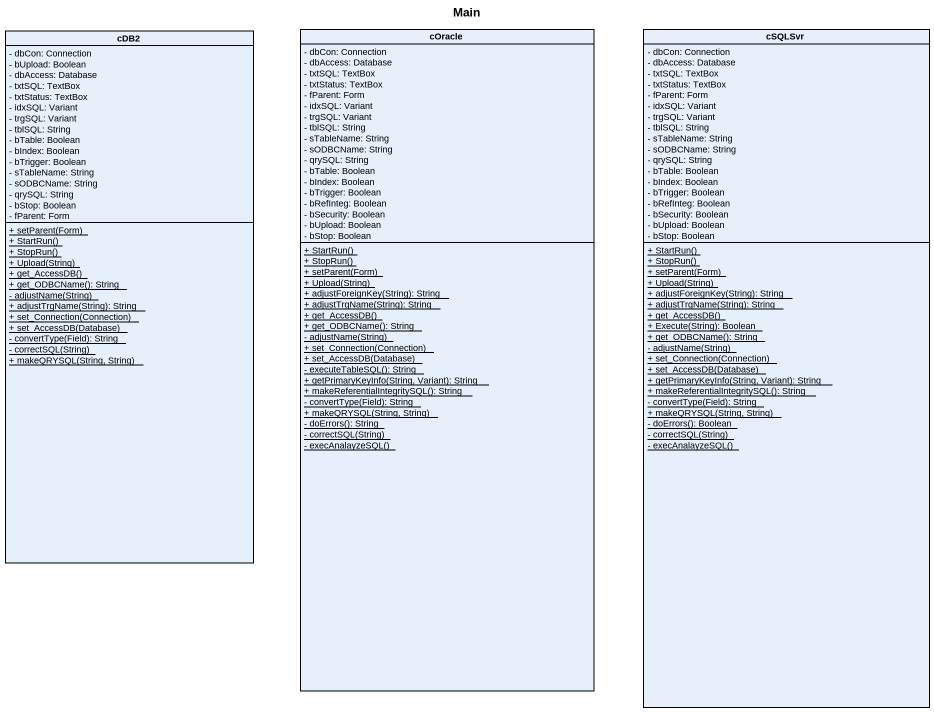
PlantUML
@startuml
title Main
hide circle
hide empty members
skinparam classAttributeIconSize 0
class cDB2 {
  - dbCon: Connection
  - bUpload: Boolean
  - dbAccess: Database
  - txtSQL: TextBox
  - txtStatus: TextBox
  - idxSQL: Variant
  - trgSQL: Variant
  - tblSQL: String
  - bTable: Boolean
  - bIndex: Boolean
  - bTrigger: Boolean
  - sTableName: String
  - sODBCName: String
  - qrySQL: String
  - bStop: Boolean
  - fParent: Form
  {static} + setParent(Form)
  {static} + StartRun()
  {static} + StopRun()
  {static} + Upload(String)
  {static} + get_AccessDB()
  {static} + get_ODBCName(): String
  {static} - adjustName(String)
  {static} + adjustTrgName(String): String
  {static} + set_Connection(Connection)
  {static} + set_AccessDB(Database)
  {static} - convertType(Field): String
  {static} - correctSQL(String)
  {static} + makeQRYSQL(String, String)
}
class cOracle {
  - dbCon: Connection
  - dbAccess: Database
  - txtSQL: TextBox
  - txtStatus: TextBox
  - fParent: Form
  - idxSQL: Variant
  - trgSQL: Variant
  - tblSQL: String
  - sTableName: String
  - sODBCName: String
  - qrySQL: String
  - bTable: Boolean
  - bIndex: Boolean
  - bTrigger: Boolean
  - bRefInteg: Boolean
  - bSecurity: Boolean
  - bUpload: Boolean
  - bStop: Boolean
  {static} + StartRun()
  {static} + StopRun()
  {static} + setParent(Form)
  {static} + Upload(String)
  {static} + adjustForeignKey(String): String
  {static} + adjustTrgName(String): String
  {static} + get_AccessDB()
  {static} + get_ODBCName(): String
  {static} - adjustName(String)
  {static} + set_Connection(Connection)
  {static} + set_AccessDB(Database)
  {static} - executeTableSQL(): String
  {static} + getPrimaryKeyInfo(String, Variant): String
  {static} + makeReferentialIntegritySQL(): String
  {static} - convertType(Field): String
  {static} + makeQRYSQL(String, String)
  {static} - doErrors(): String
  {static} - correctSQL(String)
  {static} - execAnalayzeSQL()
}
class cSQLSvr {
  - dbCon: Connection
  - dbAccess: Database
  - txtSQL: TextBox
  - txtStatus: TextBox
  - fParent: Form
  - idxSQL: Variant
  - trgSQL: Variant
  - tblSQL: String
  - sTableName: String
  - sODBCName: String
  - qrySQL: String
  - bTable: Boolean
  - bIndex: Boolean
  - bTrigger: Boolean
  - bRefInteg: Boolean
  - bSecurity: Boolean
  - bUpload: Boolean
  - bStop: Boolean
  {static} + StartRun()
  {static} + StopRun()
  {static} + setParent(Form)
  {static} + Upload(String)
  {static} + adjustForeignKey(String): String
  {static} + adjustTrgName(String): String
  {static} + get_AccessDB()
  {static} + Execute(String): Boolean
  {static} + get_ODBCName(): String
  {static} - adjustName(String)
  {static} + set_Connection(Connection)
  {static} + set_AccessDB(Database)
  {static} + getPrimaryKeyInfo(String, Variant): String
  {static} + makeReferentialIntegritySQL(): String
  {static} - convertType(Field): String
  {static} + makeQRYSQL(String, String)
  {static} - doErrors(): Boolean
  {static} - correctSQL(String)
  {static} - execAnalayzeSQL()
}
@enduml
